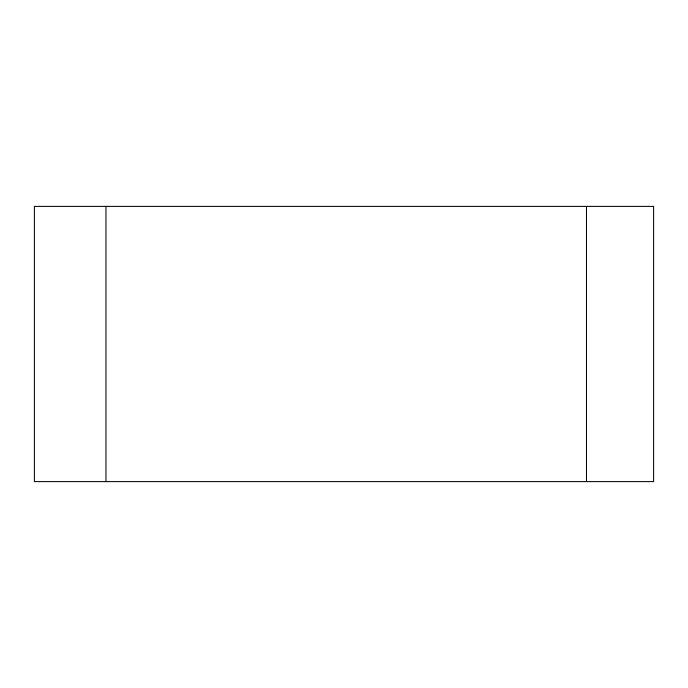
<?xml version="1.0" encoding="UTF-8"?>
<svg xmlns="http://www.w3.org/2000/svg" width="688" height="688" viewBox="0 0 688 688"><rect width="100%" height="100%" fill="white"/><g stroke="black" fill="none" stroke-linecap="round" stroke-linejoin="round"><path stroke-width="1.03" d="M586.494 206.4L586.494 481.6M105.969 206.4L105.969 481.6M653.6 206.4L34.4 206.4L34.4 481.6L653.6 481.6L653.6 206.4"/></g></svg>
